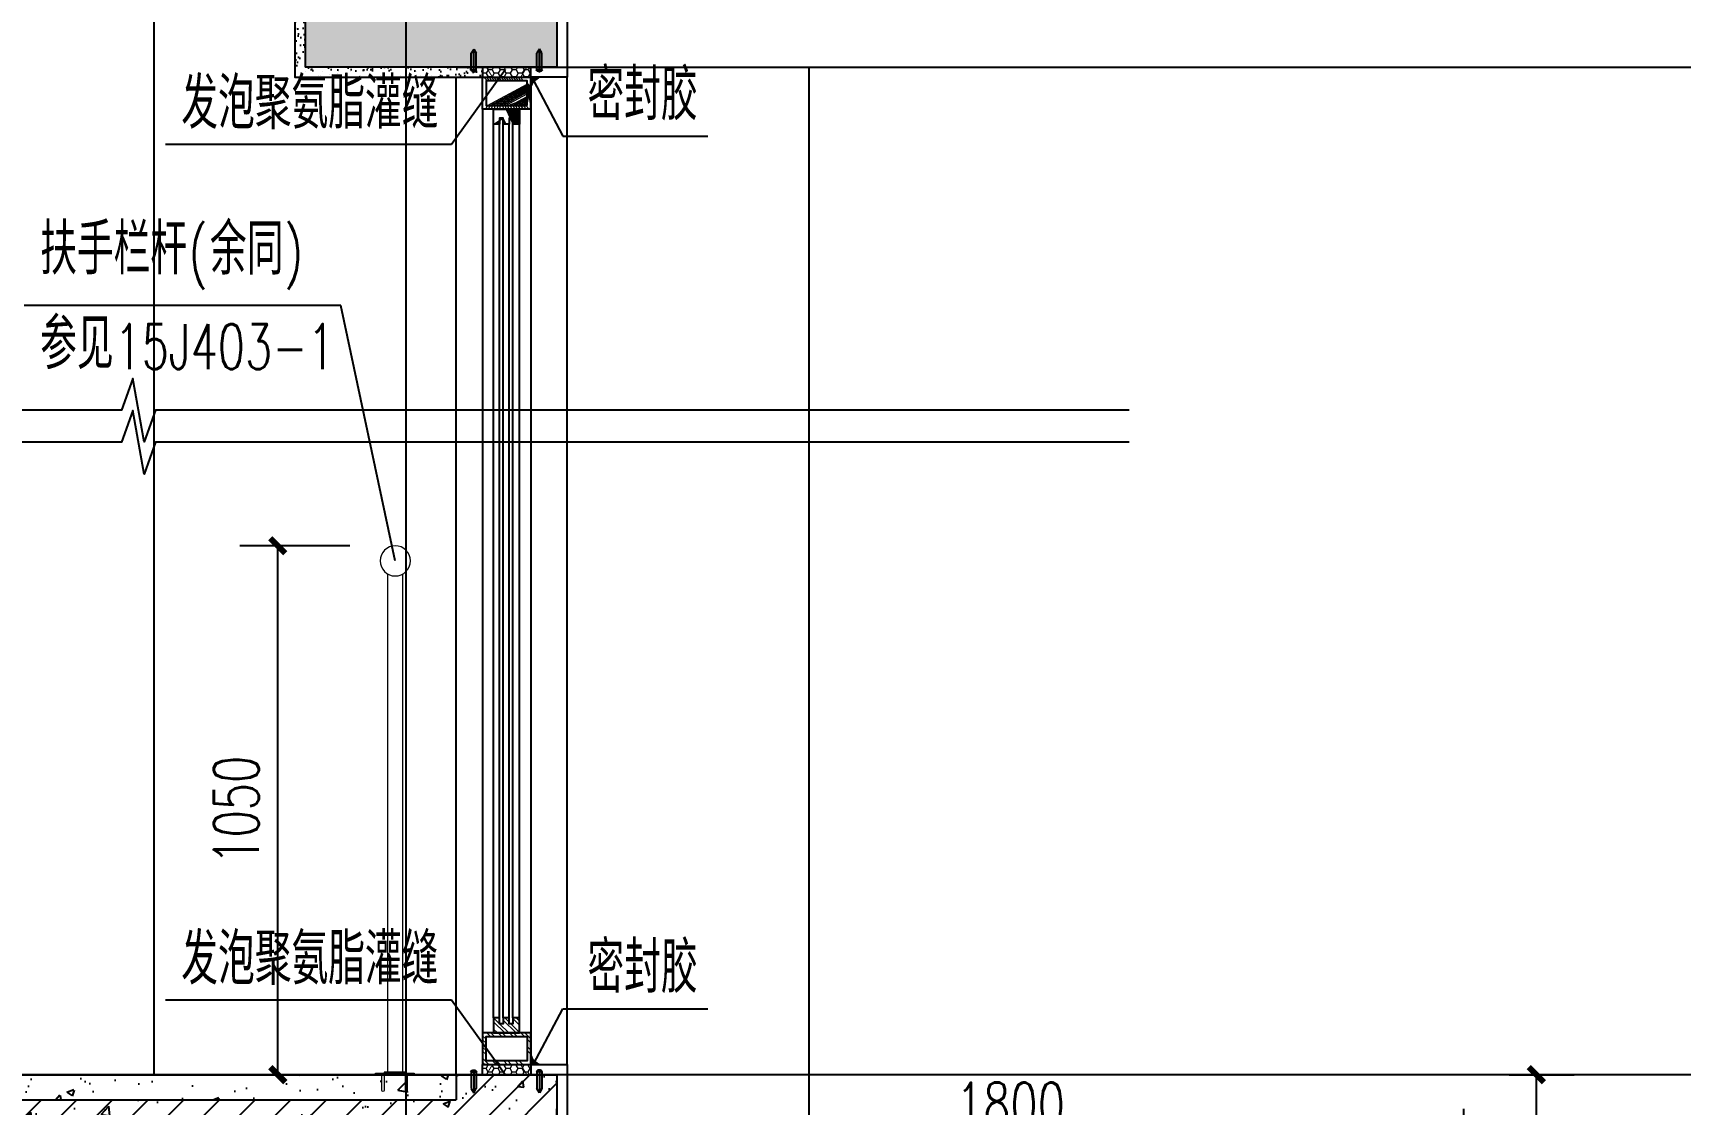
# Model space of a CAD drawing. Extents: x 1738711 to 2346805, y 1189731 to 2516152.
# Drawn here: x 1925836 to 1929105, y 1223836 to 1225962 of the extents above; entities that cross this region are included whole.
import ezdxf

# ---------------------------------------------------------------- set-up
doc = ezdxf.new("R2010")
doc.units = 0
doc.header["$LTSCALE"] = 1000
doc.header["$MEASUREMENT"] = 0
for name, color, linetype, lineweight in [('_0', 7, 'Continuous', 25), ('填充', 252, 'Continuous', 5), ('栏杆', 6, 'Continuous', 15)]:
    doc.layers.add(name, color=color, linetype=linetype, lineweight=lineweight)
for name, color, linetype in [('CONTINUOUS', 7, 'Continuous'), ('DIM_IDEN', 3, 'Continuous'), ('DIM_LEAD', 3, 'Continuous'), ('DIM_SYMB', 3, 'Continuous'), ('DOTE', 1, 'Continuous'), ('PUB_DIM', 3, 'Continuous'), ('PUB_HATCH', 8, 'Continuous'), ('PUB_TEXT', 7, 'Continuous'), ('WALL', 40, 'Continuous'), ('WINDOW', 144, 'Continuous'), ('切线', 35, 'Continuous'), ('看线', 8, 'Continuous'), ('石材', 5, 'Continuous'), ('窗', 125, 'Continuous')]:
    doc.layers.add(name, color=color, linetype=linetype)
doc.styles.add('_TCH_DIM', font='SIMPLEX', dxfattribs={"bigfont": 'GBCBIG'})
doc.styles.add('_TCH_DIM_T3', font='SIMPLEX', dxfattribs={"width": 0.7058823529411765, "bigfont": 'GBCBIG'})
doc.dimstyles.new('_TCH_ARCH&&30', dxfattribs={"dimtxt": 89.25, "dimasz": 30, "dimexe": 75, "dimexo": 90, "dimgap": 37.87500000000001, "dimtad": 1, "dimdec": 0, "dimzin": 0, "dimdsep": 46, "dimtxsty": '_TCH_DIM_T3', "dimblk": 'ARCHTICK', "dimcen": 0.09, "dimclrt": 7, "dimazin": 2, "dimtfac": 1, "dimtdec": 0, "dimtix": 1, "dimtmove": 2, "dimatfit": 3, "dimfxl": 20, "dimtolj": 1, "dimtzin": 0, "dimarcsym": 0})
pattern_1 = [(315.0000000000001, (428767742.9818466, -4685249273.939736), (-11.22532015133644, -11.22532015133645), []), (315.0000000000001, (428767742.9818466, -4685249281.877236), (-11.22532015133644, -11.22532015133645), [])]

# ---------------------------------------------------------------- blocks, each defined once
blk = doc.blocks.new('gdfdgdfgdfbvfcxv')
at = {"layer": '填充'}
blk.add_line((264925.1590052751, -67479.48016648996), (264925.1590052751, -67589.48016648996), dxfattribs=at)
for points in [[(264919.1590052751, -67480.48016648996), (264829.4531232436, -67480.48016648996, -0.9999999999998485), (264829.4531232436, -67468.48016648996), (264919.1590052751, -67468.48016648996)], [(264919.1590052751, -67588.48016648996), (264829.4531232436, -67588.48016648996, 0.9999999999998485), (264829.4531232436, -67600.48016648996), (264919.1590052751, -67600.48016648996)]]:
    blk.add_lwpolyline(points, format="xyb", dxfattribs=at)
blk.add_lwpolyline([(264911.1590052752, -67634.48016648996), (264911.1590052752, -67434.48016648996), (264919.1590052752, -67434.48016648996), (264919.1590052752, -67634.48016648996)], close=True, dxfattribs=at)
blk.add_lwpolyline([(264911.1590052752, -67634.48016648996), (264911.1590052752, -67434.48016648996), (264919.1590052752, -67434.48016648996), (264919.1590052752, -67634.48016648996)], close=True, dxfattribs=at)
for centre, radius, start, end in [((264919.1590052751, -67483.27055614023), 4.499999999999999, 318.2387799836532, 90), ((264914.5262376207, -67487.70850220392), 9.195914699028702, 330.319845907807, 59.74924170688854), ((264919.1590052751, -67495.25905565452), 4.499999999999999, 318.2387799836532, 90), ((264919.1590052751, -67501.25330541166), 4.499999999999999, 318.2387799836532, 90), ((264919.1590052751, -67507.24755516881), 4.499999999999999, 318.2387799836532, 90), ((264919.1590052751, -67513.24180492596), 4.499999999999999, 318.2387799836532, 90), ((264919.1590052751, -67585.12181964796), 4.499999999999999, 269.9999649152392, 90), ((264919.1590052751, -67519.2360546831), 4.499999999999999, 318.2387799836532, 90), ((264919.1590052751, -67525.23030444025), 4.499999999999999, 318.2387799836532, 90), ((264919.1590052751, -67531.2245541974), 4.499999999999999, 318.2387799836532, 90), ((264919.1590052751, -67537.21880395431), 4.499999999999999, 318.2387799836532, 90), ((264919.1590052751, -67543.21305371169), 4.499999999999999, 318.2387799836532, 90), ((264919.1590052751, -67549.2073034686), 4.499999999999999, 318.2387799836532, 90), ((264919.1590052751, -67555.15057086223), 4.499999999999999, 318.2387799836532, 90), ((264919.1590052751, -67561.14482061937), 4.499999999999999, 318.2387799836532, 90), ((264919.1590052751, -67567.13907037652), 4.499999999999999, 318.2387799836532, 90), ((264919.1590052751, -67573.13332013367), 4.499999999999999, 318.2387799836532, 90), ((264919.1590052751, -67579.12756989081), 4.499999999999999, 318.2387799836532, 90)]:
    blk.add_arc(centre, radius, start, end, dxfattribs=at)
blk = doc.blocks.new('ghwerGWEGWEGW')
at = {"layer": '栏杆', "color": 6, "ltscale": 100}
for points in [[(2184611.378245345, 1556743.270899873), (2184611.378245345, 1557732.29813776)], [(2184641.378245345, 1556743.270899873), (2184641.378245345, 1557732.29813776)]]:
    blk.add_lwpolyline(points, dxfattribs=at)
blk.add_circle((2184626.378245345, 1557758.278899873), 30, dxfattribs=at)
at = {"layer": 'CONTINUOUS', "xscale": -0.384000000001397, "yscale": 0.384000000001397, "zscale": 0.384000000001397, "rotation": 270}
blk.add_blockref('gdfdgdfgdfbvfcxv', (2210560.670266158, 1455012.393841477), dxfattribs=at)
blk = doc.blocks.new('hrtheraghyra')
at = {"layer": 'WINDOW', "linetype": 'ByBlock'}
for p, q in [((-5, 20.97169877961278), (0, 29.42110927030444)), ((0, 29.42110927030444), (5, 20.97169877961278)), ((-5.930252616293728, -11.95136042498052), (6.0497822817415, -11.95136042498052))]:
    blk.add_line(p, q, dxfattribs=at)
for points in [[(-5, -11.95136042498052), (-5, 20.97169877961278)], [(0, -16.74081518873572), (0, 29.42110927030444)], [(5, -11.95136042498052), (5, 20.97169877961278)]]:
    blk.add_lwpolyline(points, dxfattribs=at)
blk.add_arc((0.05976483272388577, -8.920780394226313), 6.713026468484638, 206.8366017215709, 333.163398278429, dxfattribs=at)
blk = doc.blocks.new('_ArchTick')
at = {"color": 0, "linetype": 'ByBlock', "const_width": 0.4}
blk.add_lwpolyline([(-0.5, -0.5), (0.5, 0.5)], dxfattribs=at)
blk = doc.blocks.new('*D423')
at = {"layer": 'Defpoints', "color": 0, "transparency": 16777216}
for p in [(1928675.92881697, 1223894.386919201), (1928819.820482093, 1223894.386919201), (1928675.92881697, 1223494.386919202)]:
    blk.add_point(p, dxfattribs=at)
at = {"layer": 'PUB_DIM', "color": 0, "lineweight": -2, "transparency": 16777216}
for p, q in [((1928765.92881697, 1223894.386919201), (1928894.820482093, 1223894.386919201)), ((1928819.820482093, 1223494.386919202), (1928819.820482093, 1223894.386919201)), ((1928765.92881697, 1223494.386919202), (1928894.820482093, 1223494.386919202))]:
    blk.add_line(p, q, dxfattribs=at)
at = {"layer": 'PUB_DIM', "color": 0, "lineweight": -2, "transparency": 16777216, "xscale": 30, "yscale": 30, "zscale": 30}
for p, rotation in [((1928819.820482093, 1223894.386919201), 90), ((1928819.820482093, 1223494.386919202), 270)]:
    blk.add_blockref('_ArchTick', p, dxfattribs=dict(at, rotation=rotation))
at = {"layer": 'PUB_DIM', "color": 7, "transparency": 16777216, "insert": (1928737.320482092, 1223694.386919202), "char_height": 89.25, "attachment_point": 5, "rotation": 90, "style": '_TCH_DIM_T3'}
blk.add_mtext('\\A1;400', dxfattribs=at)
blk = doc.blocks.new('*D424')
at = {"layer": 'Defpoints', "color": 0, "transparency": 16777216}
for p in [(1928675.92881697, 1223751.568324077), (1926875.92881697, 1223494.386919202), (1928675.92881697, 1223494.386919202)]:
    blk.add_point(p, dxfattribs=at)
at = {"layer": 'PUB_DIM', "color": 0, "lineweight": -2, "transparency": 16777216}
for p, q in [((1926875.92881697, 1223584.386919202), (1926875.92881697, 1223826.568324077)), ((1928675.92881697, 1223584.386919202), (1928675.92881697, 1223826.568324077)), ((1926875.92881697, 1223751.568324077), (1928675.92881697, 1223751.568324077))]:
    blk.add_line(p, q, dxfattribs=at)
at = {"layer": 'PUB_DIM', "color": 0, "lineweight": -2, "transparency": 16777216, "xscale": 30, "yscale": 30, "zscale": 30, "rotation": 180}
blk.add_blockref('_ArchTick', (1926875.92881697, 1223751.568324077), dxfattribs=at)
at = {"layer": 'PUB_DIM', "color": 0, "lineweight": -2, "transparency": 16777216, "xscale": 30, "yscale": 30, "zscale": 30}
blk.add_blockref('_ArchTick', (1928675.92881697, 1223751.568324077), dxfattribs=at)
at = {"layer": 'PUB_DIM', "color": 7, "transparency": 16777216, "insert": (1927775.92881697, 1223834.068324077), "char_height": 89.25, "attachment_point": 5, "style": '_TCH_DIM_T3'}
blk.add_mtext('\\A1;1800', dxfattribs=at)
blk = doc.blocks.new('*D425')
at = {"layer": 'Defpoints', "color": 0, "transparency": 16777216}
for p in [(1926321.79478708, 1224944.386919201), (1926554.995665514, 1224944.386919201), (1926554.995665514, 1223894.386919201)]:
    blk.add_point(p, dxfattribs=at)
at = {"layer": 'PUB_DIM', "color": 0, "lineweight": -2, "transparency": 16777216}
for p, q in [((1926464.995665514, 1224944.386919201), (1926246.79478708, 1224944.386919201)), ((1926321.79478708, 1223894.386919201), (1926321.79478708, 1224944.386919201)), ((1926464.995665514, 1223894.386919201), (1926246.79478708, 1223894.386919201))]:
    blk.add_line(p, q, dxfattribs=at)
at = {"layer": 'PUB_DIM', "color": 0, "lineweight": -2, "transparency": 16777216, "xscale": 30, "yscale": 30, "zscale": 30}
for p, rotation in [((1926321.79478708, 1224944.386919201), 90), ((1926321.79478708, 1223894.386919201), 270)]:
    blk.add_blockref('_ArchTick', p, dxfattribs=dict(at, rotation=rotation))
at = {"layer": 'PUB_DIM', "color": 7, "transparency": 16777216, "insert": (1926239.29478708, 1224419.386919202), "char_height": 89.25, "attachment_point": 5, "rotation": 90, "style": '_TCH_DIM_T3'}
blk.add_mtext('\\A1;1050', dxfattribs=at)

msp = doc.modelspace()

# ---------------------------------------------------------------- hatches: boundary and pattern name
at = {"layer": 'PUB_HATCH'}
h = msp.add_hatch(dxfattribs=at)
h.set_pattern_fill('钢筋混凝土', color=256, scale=20, style=0)
h.set_pattern_definition([(45, (-293506.128057288, -151941.1364600034), (-35.35533905932737, 35.35533905932738), []), (49.99999999999999, (-293506.128057288, -151941.1364600034), (143.4520365201507, -12.55042699651902), [15, -165]), (355, (-293506.128057288, -151941.1364600034), (-27.7502667226, 150.4384267400024), [12, -132]), (100.4514, (-293494.173721288, -151942.1823280034), (115.7018763428043, 137.8879084121907), [12.748038, -140.2284224]), (46.18420000000002, (-293506.128057288, -151901.1364600034), (213.4482097251289, -33.10380286580362), [22.49999999999998, -247.4999999999998]), (96.6356, (-293488.340708288, -151903.8951214034), (186.9325411097407, 194.8235741800883), [19.1220576, -210.3426]), (351.1842, (-293506.128057288, -151901.1364600034), (186.9323890267254, 194.8237201850649), [18, -198]), (21, (-293486.128057288, -151911.1364600034), (119.3814104236923, -80.52377813306776), [15, -165]), (326.0000000000001, (-293486.128057288, -151911.1364600034), (48.66306638431634, 145.0300090093706), [12, -132]), (71.4514, (-293476.179610688, -151917.8467812034), (168.044525716298, 64.50609934199048), [12.748038, -140.2284224]), (37.50000000000001, (-293506.128057288, -151941.1364600034), (2.431971063458134, 66.5787707662623), [0, -130.4, 0, -134, 0, -132.5]), (7.499999999999999, (-293506.128057288, -151941.1364600034), (52.61390748842972, 78.88234237647205), [0, -76.39999999999999, 0, -127.4, 0, -50.5]), (327.5, (-293550.728057288, -151941.1364600034), (106.7644872344818, -4.510974346875951), [0, -50, 0, -156, 0, -207]), (317.5, (-293570.728057288, -151941.1364600034), (116.6372338684772, 20.02099646646354), [0, -65, 0, -103.6, 0, -147])])
h.paths.add_polyline_path([(1924541.492837613, 1226744.386919201), (1926475.92881697, 1226744.386919203), (1926475.928816969, 1227694.386919201), (1926975.928780622, 1227694.386919201), (1926975.92881697, 1227614.386919201), (1926715.92881697, 1227614.386919202), (1926675.92881697, 1227614.386919202), (1926675.92881697, 1226744.386919201), (1930275.92881697, 1226744.386919201), (1930275.92881697, 1227614.386919201), (1930195.92881697, 1227614.386919201), (1930195.92881697, 1227694.386919201), (1930375.92881697, 1227694.386919201), (1930375.92881697, 1225894.386919202), (1930075.92881697, 1225894.386919202), (1930075.92881697, 1226624.386919201), (1926675.92881697, 1226624.386919203), (1926675.92881697, 1226014.386919202), (1926875.92881697, 1226014.386919202), (1926875.92881697, 1225894.386919202), (1926375.92881697, 1225894.386919202), (1926375.92881697, 1226624.386919201), (1924541.492837613, 1226624.386919201)])
h = msp.add_hatch(dxfattribs=at)
h.set_pattern_fill('碎沙', color=256, scale=10, style=0)
h.set_pattern_definition([(37.50000000000001, (0, 0), (-0.8000156479920251, 24.47066186646712), [0, -19.304, 0, -21.59, 0, -20.6375]), (7.499999999999999, (0, 0), (22.47616415690013, 35.84125502841771), [0, -10.414, 0, -17.399, 0, -6.6675]), (327.5, (-15.621, 0), (39.5496185120729, 0.071859233927285), [0, -6.35, 0, -22.86, 0, -29.845]), (317.5, (-15.621, 0), (38.17782262361487, 11.14646616286081), [0, -3.175, 0, -14.986, 0, -17.145])])
h.paths.add_polyline_path([(1926727.92881697, 1225894.386919202), (1926375.92881697, 1225894.386919202), (1926375.92881697, 1226624.386919201), (1926355.92881697, 1226624.386919201), (1926355.92881697, 1225874.386919202), (1926727.92881697, 1225874.386919202)])
h = msp.add_hatch(dxfattribs=at)
h.set_pattern_fill('钢筋混凝土', color=256, scale=20, style=0)
h.set_pattern_definition([(45, (1926798.163200241, 1223870.744357064), (-35.35533905932737, 35.35533905932738), []), (49.99999999999999, (1926798.163200241, 1223870.744357064), (143.4520365201507, -12.55042699651902), [15, -165]), (355, (1926798.163200241, 1223870.744357064), (-27.7502667226, 150.4384267400024), [12, -132]), (100.4514, (1926810.117536241, 1223869.698489064), (115.7018763428043, 137.8879084121907), [12.748038, -140.2284224]), (46.18420000000002, (1926798.163200241, 1223910.744357064), (213.4482097251289, -33.10380286580362), [22.49999999999998, -247.4999999999998]), (96.6356, (1926815.950549241, 1223907.985695664), (186.9325411097407, 194.8235741800883), [19.1220576, -210.3426]), (351.1842, (1926798.163200241, 1223910.744357064), (186.9323890267254, 194.8237201850649), [18, -198]), (21, (1926818.163200241, 1223900.744357064), (119.3814104236923, -80.52377813306776), [15, -165]), (326.0000000000001, (1926818.163200241, 1223900.744357064), (48.66306638431634, 145.0300090093706), [12, -132]), (71.4514, (1926828.111646841, 1223894.034035864), (168.044525716298, 64.50609934199048), [12.748038, -140.2284224]), (37.50000000000001, (1926798.163200241, 1223870.744357064), (2.431971063458134, 66.5787707662623), [0, -130.4, 0, -134, 0, -132.5]), (7.499999999999999, (1926798.163200241, 1223870.744357064), (52.61390748842972, 78.88234237647205), [0, -76.39999999999999, 0, -127.4, 0, -50.5]), (327.5, (1926753.56320024, 1223870.744357064), (106.7644872344818, -4.510974346875951), [0, -50, 0, -156, 0, -207]), (317.5, (1926733.56320024, 1223870.744357064), (116.6372338684772, 20.02099646646354), [0, -65, 0, -103.6, 0, -147])])
h.paths.add_polyline_path([(1926875.92881697, 1223894.386919201), (1926675.92881697, 1223894.386919201), (1926675.92881697, 1223844.386919201), (1926875.92881697, 1223844.386919201)])
h.paths.add_polyline_path([(1926875.92881697, 1223844.386919202), (1924541.492837613, 1223844.386919201), (1924541.492837613, 1223724.386919201), (1926375.92881697, 1223724.386919201), (1926375.92881697, 1223094.386919202), (1926875.92881697, 1223094.386919202)])
h = msp.add_hatch(dxfattribs=at)
h.set_pattern_fill('混凝土', color=256, scale=20, style=0)
h.set_pattern_definition([(49.99999999999999, (0, 0), (143.4520365201507, -12.55042699651902), [15, -165]), (355, (0, 0), (-27.7502667226, 150.4384267400024), [12, -132]), (100.4514, (11.954336, -1.045868), (115.7018763428043, 137.8879084121907), [12.748038, -140.2284224]), (46.18420000000002, (0, 40), (213.4482097251289, -33.10380286580362), [22.5, -247.5]), (96.6356, (17.787349, 37.2413386), (186.9325411097407, 194.8235741800883), [19.1220576, -210.3426]), (351.1842, (0, 40), (186.9323890267254, 194.8237201850649), [18, -198]), (21, (20, 30), (119.3814104236923, -80.52377813306776), [15, -165]), (326.0000000000001, (20, 30), (48.66306638431634, 145.0300090093706), [12, -132]), (71.4514, (29.9484466, 23.2896788), (168.044525716298, 64.50609934199048), [12.748038, -140.2284224]), (37.50000000000001, (0, 0), (2.431971063458134, 66.5787707662623), [0, -130.4, 0, -134, 0, -132.5]), (7.499999999999999, (0, 0), (52.61390748842972, 78.88234237647205), [0, -76.39999999999999, 0, -127.4, 0, -50.5]), (327.5, (-44.6, 0), (106.7644872344818, -4.510974346875951), [0, -50, 0, -156, 0, -207]), (317.5, (-64.6, 0), (116.6372338684772, 20.02099646646354), [0, -65, 0, -103.6, 0, -147])])
h.paths.add_polyline_path([(1924541.492837613, 1223894.386919201), (1926675.92881697, 1223894.386919201), (1926675.92881697, 1223844.386919201), (1924541.492837613, 1223844.386919201)])
at = {"layer": '填充'}
h = msp.add_hatch(dxfattribs=at)
h.set_pattern_fill('HONEY', color=256, scale=5, angle=-180, style=0)
h.set_pattern_definition([(179.9999999999999, (306163.9288169695, 2417908.886919201), (-11.90625, -6.874074999999996), [7.9375, -15.875]), (299.9999999999999, (306163.9288169695, 2417908.886919201), (11.90624857751951, -6.87407746380848), [7.9375, -15.875]), (240, (306163.9288169695, 2417908.886919201), (-1.422480491156399e-06, -13.74815246380847), [-15.875, 7.9375])])
h.paths.add_polyline_path([(1926727.92881697, 1225874.386919202), (1926823.92881697, 1225874.386919202), (1926823.92881697, 1225894.386919202), (1926727.92881697, 1225894.386919202)])
h = msp.add_hatch(dxfattribs=at)
h.set_pattern_fill('STEEL', color=256, scale=10, angle=-180, style=0)
h.set_pattern_definition(pattern_1)
h.paths.add_polyline_path([(1926735.128816958, 1225818.499518574), (1926816.728816922, 1225818.499518574), (1926816.728816922, 1225862.564512433), (1926823.92881697, 1225855.124080838), (1926823.92881697, 1225811.299518765), (1926731.128188784, 1225811.299518765), (1926727.92881697, 1225814.731899441), (1926727.92881697, 1225874.386919202), (1926805.28844058, 1225874.386919202), (1926812.255778964, 1225867.186919392), (1926735.128816958, 1225867.186919392)])
h = msp.add_hatch(dxfattribs=at)
h.set_pattern_fill('STEEL', color=256, scale=10, angle=-180, style=0)
h.set_pattern_definition(pattern_1)
h.paths.add_polyline_path([(1926774.312709506, 1225781.299518765), (1926781.328816946, 1225781.299518765), (1926781.328816946, 1225793.299518765), (1926788.528816934, 1225793.299518765), (1926788.528816934, 1225781.299518765), (1926801.728816922, 1225781.299518765), (1926801.728816922, 1225811.299518765), (1926774.312709506, 1225811.299518765)])
h.paths.add_polyline_path([(1926750.128816958, 1225781.299518765), (1926762.128816958, 1225781.299518765), (1926762.128816958, 1225793.299518765), (1926769.328816946, 1225793.299518765), (1926769.328816946, 1225781.299518765), (1926774.312709506, 1225781.299518765), (1926774.312709506, 1225811.299518765), (1926750.128816958, 1225811.299518765)])
h = msp.add_hatch(dxfattribs=at)
h.set_pattern_fill('STEEL', color=256, scale=10, angle=-180, style=0)
h.set_pattern_definition([(135, (193456.0812091185, 4290951.417775334), (11.22532015133644, 11.22532015133645), []), (135, (193456.0812091185, 4290959.355275334), (11.22532015133644, 11.22532015133645), [])])
h.paths.add_polyline_path([(1926774.312708612, 1224007.474319638), (1926781.328816052, 1224007.474319638), (1926781.328816052, 1223995.474319638), (1926788.52881604, 1223995.474319638), (1926788.52881604, 1224007.474319638), (1926801.728816028, 1224007.474319638), (1926801.728816028, 1223977.474319638), (1926774.312708612, 1223977.474319638)])
h.paths.add_polyline_path([(1926750.128816064, 1224007.474319638), (1926762.128816064, 1224007.474319638), (1926762.128816064, 1223995.474319638), (1926769.328816052, 1223995.474319638), (1926769.328816052, 1224007.474319638), (1926774.312708612, 1224007.474319638), (1926774.312708612, 1223977.474319638), (1926750.128816064, 1223977.474319638)])
h = msp.add_hatch(dxfattribs=at)
h.set_pattern_fill('STEEL', color=256, scale=10, angle=-180, style=0)
h.set_pattern_definition([(134.9999999999999, (2171179.506781156, -90417.92036133911), (11.22532015133644, 11.22532015133644), []), (134.9999999999999, (2171179.506781156, -90409.98286133911), (11.22532015133644, 11.22532015133644), [])])
h.paths.add_polyline_path([(1926735.128816064, 1223970.274319828), (1926816.728816028, 1223970.274319828), (1926816.728816028, 1223926.20932597), (1926823.928816075, 1223933.649757565), (1926823.928816075, 1223977.474319638), (1926731.12818789, 1223977.474319638), (1926727.928816075, 1223974.041938961), (1926727.928816075, 1223914.386919201), (1926805.288439686, 1223914.386919201), (1926812.25577807, 1223921.586919011), (1926735.128816064, 1223921.586919011)])
h = msp.add_hatch(dxfattribs=at)
h.set_pattern_fill('HONEY', color=256, scale=5, angle=-180, style=0)
h.set_pattern_definition([(180.0000000000001, (306163.9288160754, 31879.88691920135), (-11.90625, 6.874074999999996), [7.9375, -15.875]), (60.00000000000005, (306163.9288160754, 31879.88691920135), (11.90624857751951, 6.87407746380848), [7.9375, -15.875]), (120, (306163.9288160754, 31879.88691920135), (-1.422480491156399e-06, 13.74815246380847), [-15.875, 7.9375])])
h.paths.add_polyline_path([(1926727.928816075, 1223914.386919201), (1926823.928816075, 1223914.386919201), (1926823.928816075, 1223894.386919201), (1926727.928816075, 1223894.386919201)])
at = {"layer": '看线'}
h = msp.add_hatch(dxfattribs=at)
h.set_pattern_fill('ANSI31', color=256, style=0)
h.set_pattern_definition([(135, (3533804.163102324, 3305225.386824567), (1.122532015133644, 1.122532015133644), [])])
edge = h.paths.add_edge_path()
edge.add_arc((1926854.12432837, 1225844.191412885), 32.6380913519154, 472.3072523094542, 517.6927477004165)
edge.add_line((1926823.928816969, 1225856.579959829), (1926823.928816969, 1225874.386924703))
edge.add_line((1926823.928816969, 1225874.386924703), (1926841.735781486, 1225874.386924703))
h = msp.add_hatch(dxfattribs=at)
h.set_pattern_fill('ANSI31', color=256, style=0)
h.set_pattern_definition([(225, (3533803.949120278, -855436.6129861642), (1.122532015133644, -1.122532015133644), [])])
edge = h.paths.add_edge_path()
edge.add_arc((1926853.910346801, 1223944.582425518), 32.63809187340612, 202.3072520209649, 247.6927471648823, ccw=False)
edge.add_line((1926823.714834924, 1223932.193878574), (1926823.928815897, 1223914.750178738))
edge.add_line((1926823.928815897, 1223914.750178738), (1926841.521799381, 1223914.3869137))

# ---------------------------------------------------------------- linework, layer by layer
at = {"layer": 'DIM_IDEN'}
for p, q in [((1926446.769207914, 1225421.566867636), (1925818.672622067, 1225421.566867636)), ((1926554.995665514, 1224914.386919201), (1926446.769207914, 1225421.566867636))]:
    msp.add_line(p, q, dxfattribs=at)
msp.add_lwpolyline([(1926554.995665514, 1224914.386919201, 1), (1926554.995665514, 1224914.386919201, 1)], format="xyb", close=True, dxfattribs=at)
at = {"layer": 'DIM_LEAD'}
for p, q in [((1926773.42977906, 1225889.607030245), (1926666.334651078, 1225740.998795627)), ((1926829.633783695, 1225867.793460819), (1926887.42881301, 1225757.790307862)), ((1926666.334651078, 1225740.998795627), (1926098.737896586, 1225740.998795627)), ((1926887.42881301, 1225757.790307862), (1927175.663152035, 1225757.790307862)), ((1926666.334651078, 1224042.191089534), (1926098.737896586, 1224042.191089534)), ((1926773.42977906, 1223893.582854915), (1926666.334651078, 1224042.191089534)), ((1926829.633783695, 1223915.396424341), (1926887.42881301, 1224025.399577299)), ((1926887.42881301, 1224025.399577299), (1927175.663152035, 1224025.399577299))]:
    msp.add_line(p, q, dxfattribs=at)
at = {"layer": 'DIM_SYMB'}
for points in [[(1928011.61479259, 1225213.734790709), (1926079.263095676, 1225213.734790709), (1926056.332970917, 1225150.734790709), (1926034.115771348, 1225276.734790709), (1926011.763095676, 1225213.734790709), (1924079.411398761, 1225213.734790709)], [(1928011.61479259, 1225149.818195166), (1926079.263095676, 1225149.818195166), (1926056.332970917, 1225086.818195166), (1926034.115771348, 1225212.818195166), (1926011.763095676, 1225149.818195166), (1924079.411398761, 1225149.818195166)]]:
    msp.add_lwpolyline(points, dxfattribs=at)
at = {"layer": 'DOTE'}
for p, q in [((1926575.92881697, 1240716.693157102), (1926575.92881697, 1221032.277691007)), ((1930115.067506234, 1223894.386919201), (1924120.591216701, 1223894.386919201))]:
    msp.add_line(p, q, dxfattribs=at)
at = {"layer": 'WALL'}
for p, q in [((1926375.92881697, 1226624.386919201), (1926375.92881697, 1225894.386919202)), ((1926875.92881697, 1226014.386919202), (1926875.92881697, 1225894.386919202)), ((1926875.92881697, 1225894.386919202), (1926375.92881697, 1225894.386919202)), ((1926675.92881697, 1223894.386919201), (1926675.92881697, 1223844.386919201)), ((1926675.92881697, 1223894.386919201), (1926875.92881697, 1223894.386919201)), ((1926875.92881697, 1223894.386919201), (1926875.92881697, 1223094.386919202)), ((1924541.492837613, 1223844.386919201), (1926675.92881697, 1223844.386919201))]:
    msp.add_line(p, q, dxfattribs=at)
at = {"layer": '切线'}
msp.add_line((1924541.492837613, 1223894.386919201), (1926675.92881697, 1223894.386919201), dxfattribs=at)
for points in [[(1930229.655374968, 1227594.386919201), (1930175.92881697, 1227594.386919201), (1930175.92881697, 1227714.386919201), (1930395.92881697, 1227714.386919201), (1930395.92881697, 1225874.386919202), (1930055.92881697, 1225874.386919202), (1930055.92881697, 1226604.386919201), (1926695.92881697, 1226604.386919201), (1926695.92881697, 1226034.386919202), (1926895.92881697, 1226034.386919202), (1926895.92881697, 1225874.386919202), (1926823.92881697, 1225874.386919202)], [(1924541.492837613, 1226604.386919201), (1926355.92881697, 1226604.386919201), (1926355.92881697, 1225874.386919202), (1926727.92881697, 1225874.386919202)], [(1926823.928816075, 1223914.386919201), (1926895.92881697, 1223914.386919201), (1926895.92881697, 1223074.386919345), (1926809.262150128, 1223074.386918725)]]:
    msp.add_lwpolyline(points, dxfattribs=at)
for centre, start, end in [((1926854.12432837, 1225844.191412885), 112.3072760453653, 157.6927138883928), ((1926853.910346325, 1223944.582425518), 202.3510568886747, 247.6927239546347)]:
    msp.add_arc(centre, 32.63809135155627, start, end, dxfattribs=at)
at = {"layer": '看线'}
for p, q in [((1926075.928816971, 1226604.386919201), (1926075.928816971, 1223894.386919201)), ((1926675.92881697, 1225894.386919202), (1930075.92881697, 1225894.386919202)), ((1927375.928818222, 1225894.386919202), (1927375.928818222, 1223494.386919202)), ((1926675.92881697, 1223894.386919201), (1926675.92881697, 1225874.386919202)), ((1926895.92881697, 1223914.386919201), (1926895.92881697, 1225874.386919202))]:
    msp.add_line(p, q, dxfattribs=at)
at = {"layer": '石材', "const_width": 2}
for points in [[(1926790.96098798, 1225874.386919202), (1926748.039444084, 1225874.386919202), (1926735.686312969, 1225894.386919202), (1926691.948849197, 1225894.386919202)], [(1926760.896645899, 1225874.386919202), (1926803.818189795, 1225874.386919202), (1926816.171320911, 1225894.386919202), (1926859.908784683, 1225894.386919202)], [(1926790.960987086, 1223914.386919201), (1926748.03944319, 1223914.386919201), (1926735.686312075, 1223894.386919201), (1926691.948848302, 1223894.386919201)], [(1926760.896645005, 1223914.386919201), (1926803.818188901, 1223914.386919201), (1926816.171320016, 1223894.386919201), (1926859.908783789, 1223894.386919201)]]:
    msp.add_lwpolyline(points, dxfattribs=at)
at = {"layer": '石材'}
for points in [[(1926727.92881697, 1225874.386919202), (1926823.92881697, 1225874.386919202), (1926823.92881697, 1225894.386919202), (1926727.92881697, 1225894.386919202)], [(1926727.928816075, 1223914.386919201), (1926823.928816075, 1223914.386919201), (1926823.928816075, 1223894.386919201), (1926727.928816075, 1223894.386919201)]]:
    msp.add_lwpolyline(points, close=True, dxfattribs=at)
at = {"layer": '窗', "color": 117}
for p, q in [((1926727.928816016, 1225811.299518765), (1926727.928816016, 1223977.474319638)), ((1926823.928816075, 1225811.299518765), (1926823.928816075, 1223977.474319638)), ((1926762.128816064, 1224007.474319638), (1926762.128816064, 1225781.299518765)), ((1926769.328816052, 1224007.474319638), (1926769.328816052, 1225781.299518765)), ((1926781.328816052, 1224007.474319638), (1926781.328816052, 1225781.299518765)), ((1926788.52881604, 1224007.474319638), (1926788.52881604, 1225781.299518765))]:
    msp.add_line(p, q, dxfattribs=at)
at = {"layer": '窗', "color": 237}
for p, q in [((1926750.128816064, 1224007.474319638), (1926750.128816064, 1225781.299518765)), ((1926801.728816028, 1224007.474319638), (1926801.728816028, 1225781.299518765))]:
    msp.add_line(p, q, dxfattribs=at)
for points in [[(1926823.92881697, 1225811.299518765), (1926727.92881697, 1225811.299518765), (1926727.92881697, 1225874.386919202), (1926823.92881697, 1225874.386919202)], [(1926816.728816922, 1225818.499518574), (1926816.728816922, 1225867.186919392), (1926735.128816958, 1225867.186919392), (1926735.128816958, 1225818.499518574)], [(1926788.528816934, 1225781.299518765), (1926788.528816934, 1225793.299518765), (1926781.328816946, 1225793.299518765), (1926781.328816946, 1225781.299518765), (1926769.328816946, 1225781.299518765), (1926769.328816946, 1225793.299518765), (1926762.128816958, 1225793.299518765), (1926762.128816958, 1225781.299518765), (1926750.128816958, 1225781.299518765), (1926750.128816958, 1225811.299518765), (1926801.728816922, 1225811.299518765), (1926801.728816922, 1225781.299518765)], [(1926788.52881604, 1224007.474319638), (1926788.52881604, 1223995.474319638), (1926781.328816052, 1223995.474319638), (1926781.328816052, 1224007.474319638), (1926769.328816052, 1224007.474319638), (1926769.328816052, 1223995.474319638), (1926762.128816064, 1223995.474319638), (1926762.128816064, 1224007.474319638), (1926750.128816064, 1224007.474319638), (1926750.128816064, 1223977.474319638), (1926801.728816028, 1223977.474319638), (1926801.728816028, 1224007.474319638)], [(1926823.928816075, 1223977.474319638), (1926727.928816075, 1223977.474319638), (1926727.928816075, 1223914.386919201), (1926823.928816075, 1223914.386919201)], [(1926816.728816028, 1223970.274319828), (1926816.728816028, 1223921.586919011), (1926735.128816064, 1223921.586919011), (1926735.128816064, 1223970.274319828)]]:
    msp.add_lwpolyline(points, close=True, dxfattribs=at)
for points in [[(1926823.92881697, 1225811.299518765), (1926823.92881697, 1225874.386919202)], [(1926823.928816075, 1223977.474319638), (1926823.928816075, 1223914.386919201)]]:
    msp.add_lwpolyline(points, dxfattribs=at)

# ---------------------------------------------------------------- block references
at = {"layer": '_0', "xscale": -1}
msp.add_blockref('ghwerGWEGWEGW', (4111181.373910859, -332843.891980672), dxfattribs=at)
at = {"layer": 'WALL'}
msp.add_blockref('hrtheraghyra', (1926710.797807152, 1225901.006968678), dxfattribs=at)
at = {"layer": 'WALL', "xscale": -1}
msp.add_blockref('hrtheraghyra', (1926841.059826787, 1225901.006968678), dxfattribs=at)
at = {"layer": 'WALL', "xscale": -1, "rotation": 180}
msp.add_blockref('hrtheraghyra', (1926710.797806258, 1223887.766869725), dxfattribs=at)
at = {"layer": 'WALL', "rotation": 180}
msp.add_blockref('hrtheraghyra', (1926841.059825893, 1223887.766869725), dxfattribs=at)

# ---------------------------------------------------------------- texts
at = {"layer": 'PUB_TEXT', "color": 7, "style": '_TCH_DIM'}
for s, p in [('密封胶', (1926936.397194589, 1225789.290307862)), ('发泡聚氨脂灌缝', (1926130.237896586, 1225772.498795627)), ('扶手栏杆', (1925850.172622067, 1225482.816867636)), ('余同', (1926187.066239089, 1225482.816867636)), ('参见', (1925850.172622067, 1225295.120059125)), ('发泡聚氨脂灌缝', (1926130.237896586, 1224073.691089534)), ('密封胶', (1926936.397194589, 1224056.899577299))]:
    msp.add_text(s, height=101.2765957446808, dxfattribs=at).set_placement(p)
at = {"layer": 'PUB_TEXT', "color": 7, "style": '_TCH_DIM', "width": 0.7058823529411765}
for s, p in [('(', (1926145.066239089, 1225482.816867636)), (')', (1926334.513047599, 1225482.816867636)), ('15J403-1', (1925997.619430578, 1225295.120059125))]:
    msp.add_text(s, height=89.25, dxfattribs=at).set_placement(p)

# ---------------------------------------------------------------- dimensions: what is measured, and where the dimension line sits
at = {"layer": 'PUB_DIM'}
for p1, p2, distance, picture, middle in [((1926554.995665514, 1223894.386919201), (1926554.995665514, 1224944.386919201), 233.2008784338832, '*D425', (1926239.29478708, 1224419.386919202)), ((1928675.92881697, 1223494.386919202), (1928675.92881697, 1223894.386919201), -143.8916651229374, '*D423', (1928737.320482092, 1223694.386919202)), ((1926875.92881697, 1223494.386919202), (1928675.92881697, 1223494.386919202), 257.1814048748929, '*D424', (1927775.92881697, 1223834.068324077))]:
    dim = msp.add_aligned_dim(p1=p1, p2=p2, distance=distance, dimstyle='_TCH_ARCH&&30', dxfattribs=at)
    dim.commit()
    dim.dimension.update_dxf_attribs({"geometry": picture, "text_midpoint": middle})

doc.saveas('drawing.dxf')
